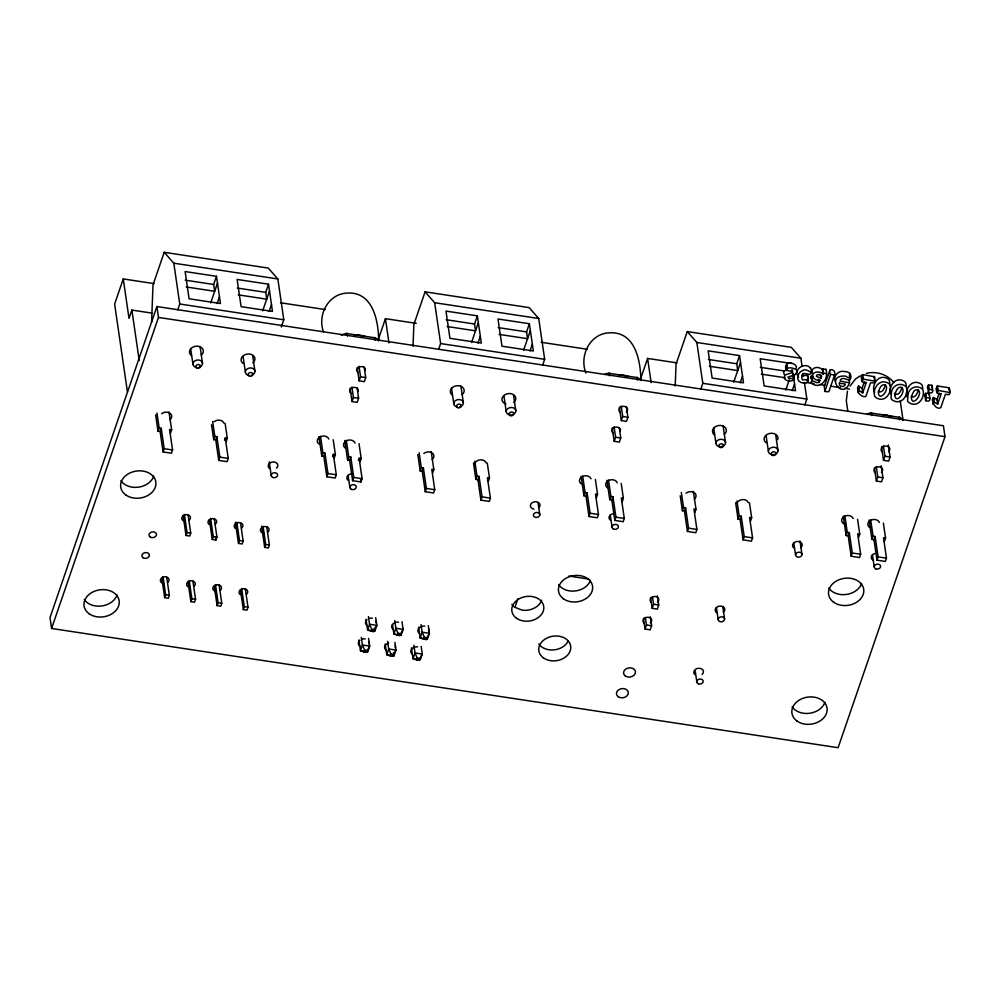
<?xml version="1.0" encoding="UTF-8"?>
<svg xmlns="http://www.w3.org/2000/svg" width="1000" height="1000" viewBox="0 0 1000 1000"><rect width="100%" height="100%" fill="white"/><g stroke="black" fill="none" stroke-linecap="round" stroke-linejoin="round"><path stroke-width="1.5" d="M861.513 376.838L862.738 374.637L874.438 376.7L874.688 382.8L870.512 382.887L865.888 396.325C860.962 399 853.125 386.312 862.712 392.837L866.35 382.262C859.65 385.887 861.325 369.113 862.288 381.575M862.163 381.325L863.4 379.137L875.088 381.188M937.613 404.188L941.25 393.612C936.338 395.588 934.725 388.038 937.65 386L949.212 387.812L950 392.537L949.05 394.725L945.413 394.25L940.8 407.675C933.7 411.488 928.275 392.287 936.963 399.7L937.613 404.188L934.275 401.987L933.075 403.925M937.075 392.675L938.3 390.487L950 392.537M151.588 322.287L153 284.962L164.213 252.3L268.263 268.075L277.838 278.962L283.8 319.788L281.3 327.038M413.038 346.275L413.862 324.5L425.087 291.837L529.125 307.613L538.713 318.5L544.663 359.325L542.675 365.138M675.212 386.012L676.038 364.237L687.262 331.575L791.3 347.35L800.888 358.237L801.988 365.8M793.188 374.087C797.412 381.012 788.888 382.95 784.912 379.162L784.163 377.85L785.037 375L792.45 372.575L792.675 370.887C780.788 373.05 785.487 357.15 795.375 365.163A4.4 3.388 -8.3 0 1 796.312 367.413L796.112 368.325M858.275 392.825L857.525 388.088L858.713 386.138L862.062 388.35L862.712 392.837M810.475 368.475C807.05 361.987 794.513 367.438 797.275 375.075M811.188 372.575C810.688 377.875 800.037 368 802.038 379.113L802.8 379.975C807.887 378.4 810.638 382.837 804.312 383.062A8.363 6.425 -8.3 0 1 800.312 382.137C795.425 379.613 798.125 371.975 802.625 370.575C807.038 367.05 814.325 377.562 810.525 367.825M847.475 391.062L846.3 400.75L847.837 411.275M807.588 376.763L807.463 375.35L802.15 375.487M850.662 378.275C849.6 383.1 841.55 374.475 840.1 381.1L849.525 382.812C842.613 401.312 824.275 374.6 845.5 376.112C854.025 381.938 851.488 370.887 844.85 371.625C839.038 369.663 832.55 376.05 835.438 381.688M929.262 395.163L928.7 393.212L925.188 393.625L924.575 395.4L925.962 400.975L928.925 401.075L929.925 399.65L929.287 393.638M874.287 377.713L874.438 376.7M793.15 374.438L792.45 376M885.375 384.675C884.688 387.812 882.438 393.85 878.263 391.275M901.862 387.175C901.5 390.487 898.088 397.05 894.362 393.237M918.35 389.675C917.663 392.812 915.413 398.85 911.237 396.275M154.088 283.612L123.263 278.938L114.625 304.088L127.45 392.038M151.8 313.1L131.875 310.075L129.012 318.4L123.263 278.938M156.888 306.55L50 617.6L51.588 628.475L838.112 747.7L945 436.65L943.413 425.763L156.888 306.55L158.475 317.425L51.588 628.475M177.763 309.825L179.75 304.012L173.8 263.188L164.213 252.3M170.525 433.125L171.65 429.862L169.575 429.55L172.562 449.963L171.438 453.225L163.075 451.95L160.1 431.538L158.038 431.225L159.15 427.962L156.975 413.038M160.1 431.538L161.225 428.275L159.15 427.962M186.287 286.975L214.675 291.288L213.688 284.475L216.488 276.312L185.113 271.562L189.088 298.775L220.463 303.538L216.488 276.312M210.675 302.95L217.488 283.125M163.075 451.95L164.2 448.688L161.225 428.275M217.138 303.538L219.475 296.725M226.188 441.562L227.3 438.3L225.238 437.987L228.225 458.4L227.1 461.662L218.738 460.387L215.763 439.975L213.7 439.663L214.812 436.4L212.638 421.475M238.312 294.862L266.7 299.175L265.712 292.362L268.512 284.2L237.138 279.45L241.1 306.663L272.488 311.413L268.512 284.2M215.763 439.975L216.875 436.712L214.812 436.4M262.688 310.837L269.513 291M166.7 577.175L169.338 595.325L168.337 598.225L164.675 597.675L165.662 594.763L163.025 576.613M188.075 514.963L190.725 533.112L189.725 536.013L186.05 535.462L187.05 532.55L184.4 514.412M224.488 440.163L225.238 437.987M269.15 311.413L271.488 304.613M218.738 460.387L219.862 457.125L216.875 436.712M192.913 581.15L195.562 599.288L194.562 602.2L190.888 601.638L191.887 598.737L189.237 580.588M214.288 518.938L216.938 537.087L215.938 539.987L212.262 539.438L213.263 536.525L210.613 518.387M219.125 585.125L221.775 603.263L220.775 606.175L217.1 605.612L218.1 602.712L215.45 584.562M240.512 522.913L243.15 541.062L242.15 543.962L238.475 543.413L239.475 540.5L236.838 522.35M245.35 589.1L248 607.238L247 610.15L243.325 609.587L244.325 606.688L241.675 588.538M266.725 526.888L269.375 545.025L268.375 547.938L264.7 547.375L265.7 544.475L263.05 526.325M334.263 457.938L335.387 454.675L333.325 454.363L336.3 474.775L335.175 478.038L326.812 476.775L323.837 456.362L321.775 456.05L322.9 452.788L320.5 436.362M323.837 456.362L324.963 453.1L322.9 452.788M332.575 456.538L333.325 454.363M357.062 387.812L358.587 398.275L357.188 402.362L352.025 401.575L353.425 397.5L351.9 387.025M364.188 367.075L365.712 377.537L364.312 381.625L359.15 380.838L360.55 376.763L359.025 366.287M326.812 476.775L327.938 473.512L324.963 453.1M378.237 339.637L385.438 318.675L416.262 323.35M360.075 461.85L361.2 458.587L359.137 458.275L362.113 478.688L360.988 481.95L352.625 480.688L349.65 460.275L347.587 459.963L348.713 456.7L346.312 440.275M349.65 460.275L350.775 457.013L348.713 456.7M358.387 460.45L359.137 458.275M352.625 480.688L353.75 477.425L350.775 457.013M438.625 349.363L440.625 343.55L434.663 302.725L425.087 291.837M432.7 472.863L433.825 469.6L431.763 469.288L434.738 489.7L433.612 492.962L425.25 491.7L422.275 471.287L420.213 470.975L421.337 467.7L419.15 452.775M422.275 471.287L423.4 468.013L421.337 467.7M447.15 326.525L475.538 330.825L474.55 324.025L477.362 315.85L445.975 311.1L449.95 338.312L481.325 343.075L477.362 315.85M358.9 639.987L360.462 650.738L363.975 651.95L364.625 650.062L362.438 645L361.312 637.312M366.025 619.25L367.587 630L371.1 631.213L371.75 629.325L369.562 624.263L368.438 616.575M471.538 342.488L478.35 322.663M363.975 651.95L366.35 652.3L369.7 646.1L368.575 638.413M371.1 631.213L373.475 631.575L376.825 625.363L375.7 617.675M367.725 651.838L369.7 646.1L362.438 645L360.462 650.738L367.725 651.838L366.35 652.3M425.25 491.7L426.375 488.425L423.4 468.013M478 343.075L480.337 336.262M385.188 643.975L386.75 654.725L390.262 655.925L390.913 654.05L388.725 648.975L387.6 641.3M392.537 624.775L393.875 633.987L397.388 635.2L398.038 633.312L395.85 628.237L394.725 620.562M390.262 655.925L392.638 656.287L395.988 650.075L394.862 642.4M397.388 635.2L399.762 635.55L403.113 629.338L401.987 621.663M392.638 656.287L394.012 655.825L395.988 650.075L388.725 648.975L386.75 654.725L389.65 655.163M401.138 635.087L403.113 629.338L395.85 628.237L393.875 633.987L401.138 635.087L399.762 635.55M488.363 481.3L489.487 478.038L487.413 477.725L490.4 498.137L489.275 501.4L480.913 500.138L477.938 479.725L475.875 479.4L476.987 476.138L474.812 461.213M499.175 334.4L527.562 338.713L526.575 331.9L529.375 323.738L498 318.988L501.975 346.2L533.35 350.962L529.375 323.738M477.938 479.725L479.062 476.45L476.987 476.138M411.475 647.95L413.038 658.7L416.55 659.912L417.2 658.037L415.012 652.962L413.888 645.288M418.6 627.225L420.163 637.975L423.675 639.175L424.325 637.3L422.137 632.225L421.025 624.55M523.562 350.375L530.375 330.55M416.55 659.912L418.925 660.275L422.275 654.062L421.15 646.388M423.675 639.175L426.05 639.538L429.4 633.325L428.275 625.65M427.425 639.075L429.4 633.325L422.137 632.225L420.163 637.975L427.425 639.075L426.05 639.538M530.025 350.962L532.362 344.15M480.913 500.138L482.038 496.863L479.062 476.45M514.938 607.337L517.863 598.837M596.438 497.688L597.562 494.412L595.5 494.1L598.475 514.513L597.35 517.788L588.987 516.512L586.013 496.1L583.95 495.788L585.075 492.525L582.675 476.1M586.013 496.1L587.137 492.837L585.075 492.525M619.237 427.55L620.763 438.013L619.362 442.1L614.2 441.312L615.6 437.238L614.075 426.763M626.362 406.812L627.888 417.287L626.487 421.362L621.325 420.588L622.725 416.5L621.2 406.025M588.987 516.512L590.112 513.25L587.137 492.837M640.413 379.375L647.613 358.425L676.9 362.863M622.25 501.6L623.375 498.325L621.312 498.013L624.288 518.425L623.162 521.7L614.812 520.425L611.825 500.012L609.763 499.7L610.887 496.438L608.488 480.012M611.825 500.012L612.95 496.75L610.887 496.438M614.812 520.425L615.925 517.163L612.95 496.75M700.8 389.1L702.8 383.3L696.838 342.475L687.262 331.575M694.875 512.6L696 509.338L693.938 509.025L696.912 529.438L695.788 532.7L687.425 531.438L684.45 511.025L682.387 510.712L683.512 507.438L681.325 492.512M684.45 511.025L685.575 507.75L683.512 507.438M650.3 616.788L651.612 625.763L650.2 629.85L645.037 629.062L646.45 624.987L645.35 617.5M657.387 595.837L658.737 605.025L657.325 609.113L652.175 608.325L653.575 604.25L652.45 596.587M709.325 366.262L737.725 370.562L736.725 363.762L739.538 355.6L708.15 350.838L712.125 378.05L743.5 382.812L739.538 355.6M733.713 382.225L740.525 362.4M687.425 531.438L688.55 528.162L685.575 507.75M740.175 382.812L742.513 376.012M750.537 521.038L751.663 517.775L749.587 517.463L752.575 537.875L751.45 541.138L743.088 539.875L740.113 519.462L738.05 519.15L739.163 515.875L736.988 500.95M740.113 519.462L741.237 516.188L739.163 515.875M785.738 390.112L789.237 379.913M792.2 390.7L794.538 383.888M743.088 539.875L744.212 536.6L741.237 516.188M804.85 404.875L806.838 399.062L804.412 382.438M825.825 369.162C829.538 378.5 820.312 390.7 811.087 382.887C810.913 377.775 816.35 384.338 818.938 382.312L820.3 380.15C811.462 381.5 809.325 371.062 819 372.1A6.025 4.638 -8.3 0 1 822.225 373.55L822.938 374.35L822.588 368.963L825.888 369.462M820.975 378.162L821.637 376.25L819.1 374.462L816.812 375.05L816.4 376.413L820.975 378.162L820.537 375.163M822.938 374.35L823.475 373.2L826.488 373.65M862.062 388.35L864.325 381.737M858.612 537.425L859.737 534.15L857.675 533.837L860.65 554.25L859.525 557.525L851.162 556.25L848.188 535.837L846.125 535.525L847.25 532.263L844.85 515.837M848.188 535.837L849.312 532.575L847.25 532.263M881.2 465.788L882.938 477.762L881.538 481.838L876.375 481.062L877.775 476.975L876.25 466.5M888.325 445.05L890.062 457.025L888.662 461.1L883.5 460.325L884.912 456.238L883.375 445.763M851.162 556.25L852.288 552.987L849.312 532.575M884.425 541.337L885.55 538.062L883.487 537.75L886.462 558.162L885.337 561.438L876.988 560.163L874 539.75L871.938 539.438L873.062 536.175L870.662 519.75M874 539.75L875.125 536.487L873.062 536.175M876.988 560.163L878.1 556.9L875.125 536.487M936.963 399.7L939.237 393.088M849.587 375.112L849.987 373.537M948.938 389.675L949.338 388.05M931.663 387.837L932.275 386.062L931.525 385L928 385.412L927.387 387.2L928.775 392.762L931.737 392.875L932.738 391.45L932.1 385.425M850.075 386.1L855.487 378.975L860.288 375.85M830.037 369.9L824.188 386.625L825.125 391.575L828.85 391.725L834.525 375.2C836.787 369.05 826.737 366.987 830.525 374.6L824.862 391.35M932.763 389.913L929.212 389.375L928.2 392.337M929.938 398.125L926.4 397.587L925.387 400.538M793.838 378.575L788.75 378.363L787.962 377.075L794.887 374.938L796.963 371.9A4.4 3.388 -8.3 0 0 796.038 369.65C793.763 367.95 786.45 366.012 786.45 370.613M813.025 376.975L811.213 376.2L810.425 378.4M786.812 369.15L783.612 371.825L784.25 374.675M373.475 631.575L374.85 631.1L376.825 625.363L369.562 624.263L367.587 630L374.85 631.1L374.4 628.025M418.925 660.275L420.3 659.812L422.275 654.062L415.012 652.962L413.038 658.7L415.95 659.15M830.688 374.387L834.5 374.975M378.675 340.562A30.612 23.525 -8.3 0 0 375.588 337.912L346.163 333.45A30.612 23.525 -8.3 0 0 341.163 335.15M640.85 380.3A30.612 23.525 -8.3 0 0 637.762 377.65L608.337 373.188A30.612 23.525 -8.3 0 0 604.562 374.4M866.462 373.338C876.425 370.925 887.513 374.425 893.838 382.6M903.037 420.037A30.612 23.525 -8.3 0 0 899.938 417.388L870.512 412.925A30.612 23.525 -8.3 0 0 866.737 414.137M785.7 365.913L786.587 366.112M173.8 263.188L277.838 278.962M434.663 302.725L538.713 318.5M696.838 342.475L800.888 358.237M791.55 363.475L760.175 358.725L764.15 385.938L795.525 390.7L793.1 373.9M185.3 280.175L213.688 284.475M237.312 288.062L265.712 292.362M446.163 319.713L474.55 324.025M498.188 327.6L526.575 331.9M708.337 359.45L736.725 363.762M760.362 367.337L784.262 370.962M761.35 374.15L785.263 377.775M280.5 302.775L325.213 309.55M541.138 342.275L587.388 349.288M806.4 382.488L814.1 383.65M820.263 384.588L824.887 385.288M831.062 386.225L840.312 387.625M844.938 388.325L849.562 389.025M179.75 304.012L283.8 319.788M440.625 343.55L544.663 359.325M702.8 383.3L806.838 399.062M158.475 317.425L945 436.65M360.55 376.763L365.712 377.537M622.725 416.5L627.888 417.287M884.912 456.238L890.062 457.025M353.425 397.5L358.587 398.275M615.6 437.238L620.763 438.013M877.775 476.975L882.938 477.762M164.2 448.688L172.562 449.963M219.862 457.125L228.225 458.4M327.938 473.512L336.3 474.775M353.75 477.425L362.113 478.688M426.375 488.425L434.738 489.7M482.038 496.863L490.4 498.137M590.112 513.25L598.475 514.513M615.925 517.163L624.288 518.425M688.55 528.162L696.912 529.438M744.212 536.6L752.575 537.875M852.288 552.987L860.65 554.25M878.1 556.9L886.462 558.162M568.888 576.05L588.938 579.1M187.05 532.55L190.725 533.112M213.263 536.525L216.938 537.087M239.475 540.5L243.15 541.062M265.7 544.475L269.375 545.025M653.575 604.25L658.737 605.025M646.45 624.987L651.612 625.763M165.662 594.763L169.338 595.325M191.887 598.737L195.562 599.288M218.1 602.712L221.775 603.263M244.325 606.688L248 607.238M371.75 629.325L374.125 629.688M398.038 633.312L400.412 633.675M424.325 637.3L426.7 637.663M364.625 650.062L367 650.425M390.913 654.05L393.288 654.412M417.2 658.037L419.575 658.4M797.812 376.112L798.612 376.975M822.288 369.862L821.575 369.05A6.025 4.638 -8.3 0 0 818.35 367.612C815.238 366.613 810.312 369.5 812.212 373M890.075 385.275C891.95 392.275 885.75 402.013 877.775 398.562A6.3 4.838 -8.3 0 1 874.575 395.825C872.675 388.825 878.913 379.087 886.875 382.537A6.288 4.838 -8.3 0 1 890.075 385.275M890.4 393.837C888.5 386.825 894.737 377.1 902.712 380.55A6.288 4.838 -8.3 0 1 905.9 383.288L906.287 386.163M949.212 387.812L949.875 392.3M937.387 386.025L938.037 390.513M937.113 386.2L937.775 390.688M936.538 388.438L937.2 392.925M933.612 397.5L934.275 401.987M933.225 397.512L933.888 402M932.525 399.688L933.175 404.175M928.562 384.888L929.212 389.375M925.738 393.1L926.4 397.587M900.225 400.75L903.075 420.288M899.237 417.013L899.625 419.738M874.312 376.463L874.963 380.95M881.538 446.863L883.5 460.325M871.4 412.788L871.8 415.513M862.475 374.663L863.138 379.162M862.212 374.85L862.862 379.338M883.375 523.138L885.55 538.062M874.412 467.6L876.375 481.062M858.713 386.138L859.362 390.637M858.325 386.163L858.975 390.65M849.887 373.325L850.537 377.812M849.388 375.425L850.05 379.913M849.087 379.825L849.525 382.812M869.112 520.037L871.938 539.438M872.463 554.825L874.212 566.8M857.562 519.225L859.737 534.15M822.825 368.713L823.475 373.2M843.3 516.125L846.125 535.525M818.5 379.325L818.938 382.312M811.55 376.163L812.2 380.65M811.213 376.2L811.862 380.688M807.775 375.712L808.425 380.2M807.463 375.35L808.112 379.85M807.4 379.15L807.837 382.137M803.088 373.363L803.525 376.388M792.887 373.812L793.538 378.312M792.013 369.575L792.45 372.575M786.688 363.762L787.337 368.263M786.012 366.2L786.45 369.188M800.013 541.038L801.975 554.513A3.225 2.475 -8.3 0 1 797.15 556.938A3.225 2.475 -8.3 0 1 797.175 552.638A3.225 2.475 -8.3 0 1 801.975 554.513M793.787 542.788L795.562 554.875M775.75 435.25L778 450.675M766.125 435.788L768.375 451.213M749.475 502.837L751.663 517.775M735.65 502.725L738.05 519.15M723.088 425.763L725.562 442.725M713.688 427.85L715.938 443.263M722.837 607.1L724.6 619.15A3.225 2.475 -8.3 0 1 719.775 621.575A3.225 2.475 -8.3 0 1 719.8 617.263A3.225 2.475 -8.3 0 1 724.6 619.15M716.425 607.487L718.188 619.513M693.388 491.425L696 509.338M680.212 495.775L682.387 510.712M695.263 671.175L696.8 681.725M647.613 358.425L651.15 382.7M640.9 380.538C640.625 360.712 635.25 331.062 609.175 332.825C589.763 333.675 579.138 355.875 585.875 373.038M637.05 377.275L637.45 379.988M650.638 597.85L652.175 608.325M619.362 407.125L621.325 420.588M609.225 373.05L609.625 375.775M643.475 618.35L645.037 629.062M621.2 483.4L623.375 498.325M612.238 427.85L614.2 441.312M606.938 480.288L609.763 499.7M610.288 515.087L612.038 527.062M595.388 479.487L597.562 494.412M581.125 476.375L583.95 495.788M538.05 502.8L539.8 514.775A3.225 2.475 -8.3 0 1 534.975 517.2A3.225 2.475 -8.3 0 1 535 512.9A3.225 2.475 -8.3 0 1 539.8 514.775M513.575 395.513L515.825 410.938M503.95 396.05L506.2 411.475M487.3 463.1L489.487 478.038M473.475 462.987L475.875 479.4M460.913 386.025L463.387 402.987M451.512 388.1L453.762 403.525M431.213 451.688L433.825 469.6M417.812 454.55L420.213 470.975M385.438 318.675L388.975 342.962M378.713 340.8C378.45 320.975 373.062 291.325 347 293.087C328.312 293.9 317.2 314.938 323.488 331.788M374.875 337.537L375.275 340.25M357.188 367.375L359.15 380.838M347.05 333.312L347.45 336.037M393.562 652.75L394.012 655.825M359.025 443.663L361.2 458.587M350.062 388.113L352.025 401.575M360.562 479.038L360.988 481.95M344.762 440.55L347.587 459.963M348.113 475.35L349.862 487.325M333.212 439.75L335.387 454.675M318.938 436.637L321.775 456.05M269.225 461.8L271.2 475.4M252.712 355.975L254.963 371.4M243.088 356.512L245.338 371.938M261.613 526.213L264.7 547.375M225.125 423.363L227.3 438.3M235.387 522.238L238.475 543.413M240.45 589.938L243.325 609.587M200.05 346.488L202.525 363.45M211.513 424.738L213.7 439.663M190.65 348.562L192.9 363.988M215.5 536.962L215.938 539.987M209.4 519.775L212.262 539.438M214.237 585.962L217.1 605.612M169.037 411.938L171.65 429.862M183.175 515.8L186.05 535.462M188.025 581.987L190.888 601.638M155.638 414.812L158.038 431.225M131.875 310.075L139.213 360.387M161.8 578.013L164.675 597.675M922.763 388.65L922.387 385.788A6.288 4.838 -8.3 0 0 919.188 383.05C911.225 379.6 904.987 389.325 906.888 396.325A6.3 4.838 -8.3 0 0 907.588 397.463M889.8 383.663L889.425 380.788A6.288 4.838 -8.3 0 0 886.225 378.05C878.25 374.6 872.025 384.325 873.925 391.337A6.3 4.838 -8.3 0 0 874.613 392.463M869.538 527.475A5.913 4.537 -8.3 0 1 870.788 520.237A5.913 4.537 -8.3 0 1 879.4 522.513M845.95 524.538A5.913 4.537 -8.3 0 1 843.35 517.05A5.913 4.537 -8.3 0 1 853.188 518.55M161.688 413.738A5.913 4.537 -8.3 0 1 170.012 413.263A5.913 4.537 -8.3 0 1 169.988 419.712M163.588 583.5A4.363 3.35 -8.3 0 1 160.8 578.975A4.363 3.35 -8.3 0 1 167.225 577.288A4.363 3.35 -8.3 0 1 167.787 582.388M686.038 493.212A5.913 4.537 -8.3 0 1 694.362 492.738A5.913 4.537 -8.3 0 1 694.338 499.188M736.95 503.288A5.913 4.537 -8.3 0 1 742.65 499.588A5.913 4.537 -8.3 0 1 748.312 502.65M184.963 521.287A4.363 3.35 -8.3 0 1 182.175 516.763A4.363 3.35 -8.3 0 1 188.612 515.075A4.363 3.35 -8.3 0 1 189.163 520.175M209.237 524.5A4.363 3.35 -8.3 0 1 209.262 519.738A4.363 3.35 -8.3 0 1 215.4 519.388A4.363 3.35 -8.3 0 1 215.375 524.15M235.463 528.475A4.363 3.35 -8.3 0 1 235.475 523.713A4.363 3.35 -8.3 0 1 241.625 523.362A4.363 3.35 -8.3 0 1 241.6 528.125M263.612 533.2A4.363 3.35 -8.3 0 1 260.825 528.688A4.363 3.35 -8.3 0 1 267.262 527A4.363 3.35 -8.3 0 1 267.812 532.1M240.3 594.65A4.363 3.35 -8.3 0 1 240.325 589.9A4.363 3.35 -8.3 0 1 246.462 589.55A4.363 3.35 -8.3 0 1 246.438 594.312M214.075 590.675A4.363 3.35 -8.3 0 1 214.1 585.925A4.363 3.35 -8.3 0 1 220.238 585.575A4.363 3.35 -8.3 0 1 220.225 590.337M189.8 587.463A4.363 3.35 -8.3 0 1 187.013 582.95A4.363 3.35 -8.3 0 1 193.45 581.25A4.363 3.35 -8.3 0 1 194 586.362M716.587 612.638A4.838 3.713 -8.3 0 1 716.612 607.362A4.838 3.713 -8.3 0 1 723.413 606.975A4.838 3.713 -8.3 0 1 723.388 612.25M695.212 674.837A4.838 3.713 -8.3 0 1 695.238 669.562A4.838 3.713 -8.3 0 1 702.038 669.188A4.838 3.713 -8.3 0 1 702.013 674.463M348.263 480.45A4.838 3.713 -8.3 0 1 347.512 475.988A4.838 3.713 -8.3 0 1 352.938 473.938M269.613 468.525A4.838 3.713 -8.3 0 1 269.637 463.25A4.838 3.713 -8.3 0 1 276.438 462.863A4.838 3.713 -8.3 0 1 276.413 468.137M610.438 520.188A4.838 3.713 -8.3 0 1 609.688 515.725A4.838 3.713 -8.3 0 1 615.112 513.688M872.613 559.925A4.838 3.713 -8.3 0 1 874.8 553.562M533.938 509.113A4.838 3.713 -8.3 0 1 530.85 504.1A4.838 3.713 -8.3 0 1 537.975 502.225A4.838 3.713 -8.3 0 1 538.587 507.875M423.862 453.475A5.913 4.537 -8.3 0 1 432.188 453A5.913 4.537 -8.3 0 1 432.163 459.45M474.775 463.55A5.913 4.537 -8.3 0 1 480.462 459.85A5.913 4.537 -8.3 0 1 486.138 462.912M318.962 444.025A5.913 4.537 -8.3 0 1 320.225 436.788A5.913 4.537 -8.3 0 1 328.825 439.062M345.188 448A5.913 4.537 -8.3 0 1 346.438 440.763A5.913 4.537 -8.3 0 1 355.05 443.038M214.125 421.675A5.913 4.537 -8.3 0 1 223.962 423.175M607.362 487.738A5.913 4.537 -8.3 0 1 608.612 480.5A5.913 4.537 -8.3 0 1 617.225 482.775M581.138 483.762A5.913 4.537 -8.3 0 1 582.4 476.525A5.913 4.537 -8.3 0 1 591 478.8M412.362 654.212A5.463 4.188 -8.3 0 1 411.512 649.188A5.463 4.188 -8.3 0 1 417.638 646.875M590.475 580.312A17.188 13.2 -8.3 0 1 575.675 590.9A17.188 13.2 -8.3 0 1 558.675 584.675M191.462 355.625A6.987 5.362 -8.3 0 1 191.5 348.013A6.987 5.362 -8.3 0 1 201.337 347.45A6.987 5.362 -8.3 0 1 201.3 355.075M350.875 393.25A4.363 3.35 -8.3 0 1 352.85 387.512A4.363 3.35 -8.3 0 1 358.15 391.325M419.487 633.488A5.463 4.188 -8.3 0 1 418.638 628.45A5.463 4.188 -8.3 0 1 424.762 626.138M428.587 628.9A5.463 4.188 -8.3 0 1 428.587 631.087M386.138 650.25A5.463 4.188 -8.3 0 1 388.612 643.062M395.25 645.662A5.463 4.188 -8.3 0 1 395.238 647.85M393.263 629.513A5.463 4.188 -8.3 0 1 392.425 624.475A5.463 4.188 -8.3 0 1 398.55 622.163M359.925 646.275A5.463 4.188 -8.3 0 1 359.95 640.312M362.388 639.087A5.463 4.188 -8.3 0 1 365.2 638.925M369.038 641.688A5.463 4.188 -8.3 0 1 369.025 643.875M367.05 625.538A5.463 4.188 -8.3 0 1 367.075 619.575M369.513 618.35A5.463 4.188 -8.3 0 1 372.325 618.188M376.163 620.95A5.463 4.188 -8.3 0 1 376.15 623.138M875.238 472.725A4.363 3.35 -8.3 0 1 875.25 467.962A4.363 3.35 -8.3 0 1 881.4 467.625A4.363 3.35 -8.3 0 1 881.375 472.388M882.362 451.987A4.363 3.35 -8.3 0 1 882.375 447.225A4.363 3.35 -8.3 0 1 888.525 446.887A4.363 3.35 -8.3 0 1 888.5 451.65M613.05 432.987A4.363 3.35 -8.3 0 1 615.025 427.25A4.363 3.35 -8.3 0 1 620.325 431.075M620.188 412.25A4.363 3.35 -8.3 0 1 620.2 407.488A4.363 3.35 -8.3 0 1 626.35 407.15A4.363 3.35 -8.3 0 1 626.325 411.9M358 372.512A4.363 3.35 -8.3 0 1 359.975 366.775A4.363 3.35 -8.3 0 1 365.275 370.6M714.513 434.913A6.987 5.362 -8.3 0 1 714.538 427.287A6.987 5.362 -8.3 0 1 724.375 426.737A6.987 5.362 -8.3 0 1 724.338 434.35M766.112 442.738A6.987 5.362 -8.3 0 1 769.275 433.537A6.987 5.362 -8.3 0 1 777.763 439.663M452.337 395.175A6.987 5.362 -8.3 0 1 452.362 387.55A6.987 5.362 -8.3 0 1 462.2 387A6.987 5.362 -8.3 0 1 462.163 394.613M505.925 403.963A6.987 5.362 -8.3 0 1 502.962 396.413A6.987 5.362 -8.3 0 1 513.2 394.438A6.987 5.362 -8.3 0 1 513.775 402.438M243.075 363.45A6.987 5.362 -8.3 0 1 243.113 355.825A6.987 5.362 -8.3 0 1 252.938 355.275A6.987 5.362 -8.3 0 1 252.913 362.9M644.25 623.162A4.363 3.35 -8.3 0 1 644.275 618.4A4.363 3.35 -8.3 0 1 650.413 618.05A4.363 3.35 -8.3 0 1 650.387 622.812M651.375 602.425A4.363 3.35 -8.3 0 1 651.4 597.663A4.363 3.35 -8.3 0 1 657.537 597.312A4.363 3.35 -8.3 0 1 657.513 602.075M793.962 548A4.838 3.713 -8.3 0 1 793.988 542.725A4.838 3.713 -8.3 0 1 800.788 542.337A4.838 3.713 -8.3 0 1 800.763 547.625M861.612 583.538A17.738 13.625 -8.3 0 1 846.35 594.462A17.738 13.625 -8.3 0 1 828.8 588.038M824.925 702.325A17.738 13.625 -8.3 0 1 809.663 713.263A17.738 13.625 -8.3 0 1 792.113 706.838M153.737 476.238A17.738 13.625 -8.3 0 1 138.475 487.163A17.738 13.625 -8.3 0 1 120.925 480.737M117.05 595.037A17.738 13.625 -8.3 0 1 101.788 605.962A17.738 13.625 -8.3 0 1 84.237 599.538M568.125 641.125A16.1 12.375 -8.3 0 1 553.95 649.9A16.1 12.375 -8.3 0 1 538.837 643.975M541.688 600.212A16.1 12.375 -8.3 0 1 522.013 610.112L514.837 607.3A16.1 12.375 -8.3 0 1 511.887 604.3M882.588 414.6A26.85 20.638 -8.3 0 1 891.75 416.613M457.312 406.938A4.838 3.713 -8.3 0 1 454.65 401.337A4.838 3.713 -8.3 0 1 462.525 400.9A4.838 3.713 -8.3 0 1 459.812 406.788M511 414.938A4.838 3.713 -8.3 0 1 506.662 409.875A4.838 3.713 -8.3 0 1 514.712 408.6A4.838 3.713 -8.3 0 1 512.238 414.738M354.05 335.1A26.85 20.638 -8.3 0 1 364.913 336.287M196.45 367.388A4.838 3.713 -8.3 0 1 193.775 361.8A4.838 3.713 -8.3 0 1 201.663 361.35A4.838 3.713 -8.3 0 1 198.938 367.25M248.888 375.337A4.838 3.713 -8.3 0 1 246.213 369.75A4.838 3.713 -8.3 0 1 254.1 369.3A4.838 3.713 -8.3 0 1 251.375 375.2M720.738 446.725A4.838 3.713 -8.3 0 1 716.4 441.662A4.838 3.713 -8.3 0 1 724.45 440.387A4.838 3.713 -8.3 0 1 721.988 446.525M774.412 454.475A4.838 3.713 -8.3 0 1 768.45 450.562A4.838 3.713 -8.3 0 1 775.962 447.738A4.838 3.713 -8.3 0 1 775.575 454.038M619.012 374.8A26.85 20.638 -8.3 0 1 628.362 376.425M878.438 392.688C878.938 401.938 889.075 390.675 885.987 385.675C881.587 382.175 878.975 389.312 878.438 392.688M894.925 395.188C895.425 404.438 905.55 393.175 902.463 388.175C898.062 384.675 895.462 391.812 894.925 395.188M911.4 397.675C911.9 406.938 922.038 395.675 918.95 390.675C914.55 387.175 911.95 394.312 911.4 397.675M839.4 383.137L839.513 385.275L841.488 386.45A2.712 2.087 -8.3 0 0 844.812 385.2L845.375 384.038L839.4 383.137M891.475 391.875L891.062 398.325A6.3 4.838 -8.3 0 0 894.25 401.062C902.225 404.513 908.438 394.775 906.562 387.775A6.288 4.838 -8.3 0 0 903.363 385.037C898.138 382.825 892.487 386.425 891.475 391.875M907.962 394.375L907.537 400.825A6.3 4.838 -8.3 0 0 910.738 403.55C918.713 407.013 924.925 397.275 923.05 390.275A6.288 4.838 -8.3 0 0 919.85 387.537C914.613 385.325 908.962 388.925 907.962 394.375M563.4 598.763A17.188 13.2 -8.3 0 0 592.062 591.2A17.188 13.2 -8.3 0 0 571.175 576.138A17.188 13.2 -8.3 0 0 563.4 598.763M833.625 602.225A17.738 13.625 -8.3 0 0 863.2 594.425A17.738 13.625 -8.3 0 0 841.65 578.875A17.738 13.625 -8.3 0 0 833.625 602.225M796.95 721.012A17.738 13.625 -8.3 0 0 826.525 713.213A17.738 13.625 -8.3 0 0 804.963 697.663A17.738 13.625 -8.3 0 0 796.95 721.012M125.75 494.925A17.738 13.625 -8.3 0 0 155.325 487.125A17.738 13.625 -8.3 0 0 133.775 471.575A17.738 13.625 -8.3 0 0 125.75 494.925M89.075 613.713A17.738 13.625 -8.3 0 0 118.65 605.925A17.738 13.625 -8.3 0 0 97.088 590.375A17.738 13.625 -8.3 0 0 89.075 613.713M142.975 557.675A3.762 2.888 -8.3 0 0 149.25 556.013A3.762 2.888 -8.3 0 0 144.675 552.725A3.762 2.888 -8.3 0 0 142.975 557.675M150.1 536.938A3.762 2.888 -8.3 0 0 156.375 535.275A3.762 2.888 -8.3 0 0 151.8 531.987A3.762 2.888 -8.3 0 0 150.1 536.938M543.375 657.85A16.1 12.375 -8.3 0 0 570.225 650.775A16.1 12.375 -8.3 0 0 550.65 636.663A16.1 12.375 -8.3 0 0 543.375 657.85M516.425 618.188A16.1 12.375 -8.3 0 0 543.275 611.1A16.1 12.375 -8.3 0 0 523.7 596.987A16.1 12.375 -8.3 0 0 516.425 618.188M625.275 675.962A6 4.612 -8.3 0 0 635.288 673.325A6 4.612 -8.3 0 0 627.987 668.062A6 4.612 -8.3 0 0 625.275 675.962M618.15 696.7A6 4.612 -8.3 0 0 628.162 694.062A6 4.612 -8.3 0 0 620.862 688.8A6 4.612 -8.3 0 0 618.15 696.7M510.2 415.613A2.413 1.863 -8.3 0 0 513.812 413.787A2.413 1.863 -8.3 0 0 510.213 412.375A2.413 1.863 -8.3 0 0 510.2 415.613M457.762 407.663A2.413 1.863 -8.3 0 0 461.375 405.85A2.413 1.863 -8.3 0 0 457.775 404.438A2.413 1.863 -8.3 0 0 457.762 407.663M613.625 529.125A3.225 2.475 -8.3 0 0 618.45 526.7A3.225 2.475 -8.3 0 0 613.65 524.812A3.225 2.475 -8.3 0 0 613.625 529.125M272.8 477.463A3.225 2.475 -8.3 0 0 277.625 475.037A3.225 2.475 -8.3 0 0 272.825 473.162A3.225 2.475 -8.3 0 0 272.8 477.463M351.45 489.387A3.225 2.475 -8.3 0 0 356.275 486.962A3.225 2.475 -8.3 0 0 351.475 485.075A3.225 2.475 -8.3 0 0 351.45 489.387M249.338 376.075A2.413 1.863 -8.3 0 0 252.95 374.25A2.413 1.863 -8.3 0 0 249.35 372.837A2.413 1.863 -8.3 0 0 249.338 376.075M196.9 368.125A2.413 1.863 -8.3 0 0 200.512 366.3A2.413 1.863 -8.3 0 0 196.912 364.888A2.413 1.863 -8.3 0 0 196.9 368.125M698.4 683.787A3.225 2.475 -8.3 0 0 703.225 681.363A3.225 2.475 -8.3 0 0 698.425 679.475A3.225 2.475 -8.3 0 0 698.4 683.787M772.375 455.35A2.413 1.863 -8.3 0 0 775.987 453.525A2.413 1.863 -8.3 0 0 772.387 452.125A2.413 1.863 -8.3 0 0 772.375 455.35M719.938 447.4A2.413 1.863 -8.3 0 0 723.562 445.588A2.413 1.863 -8.3 0 0 719.95 444.175A2.413 1.863 -8.3 0 0 719.938 447.4M875.8 568.862A3.225 2.475 -8.3 0 0 880.625 566.438A3.225 2.475 -8.3 0 0 875.825 564.562A3.225 2.475 -8.3 0 0 875.8 568.862"/></g></svg>
